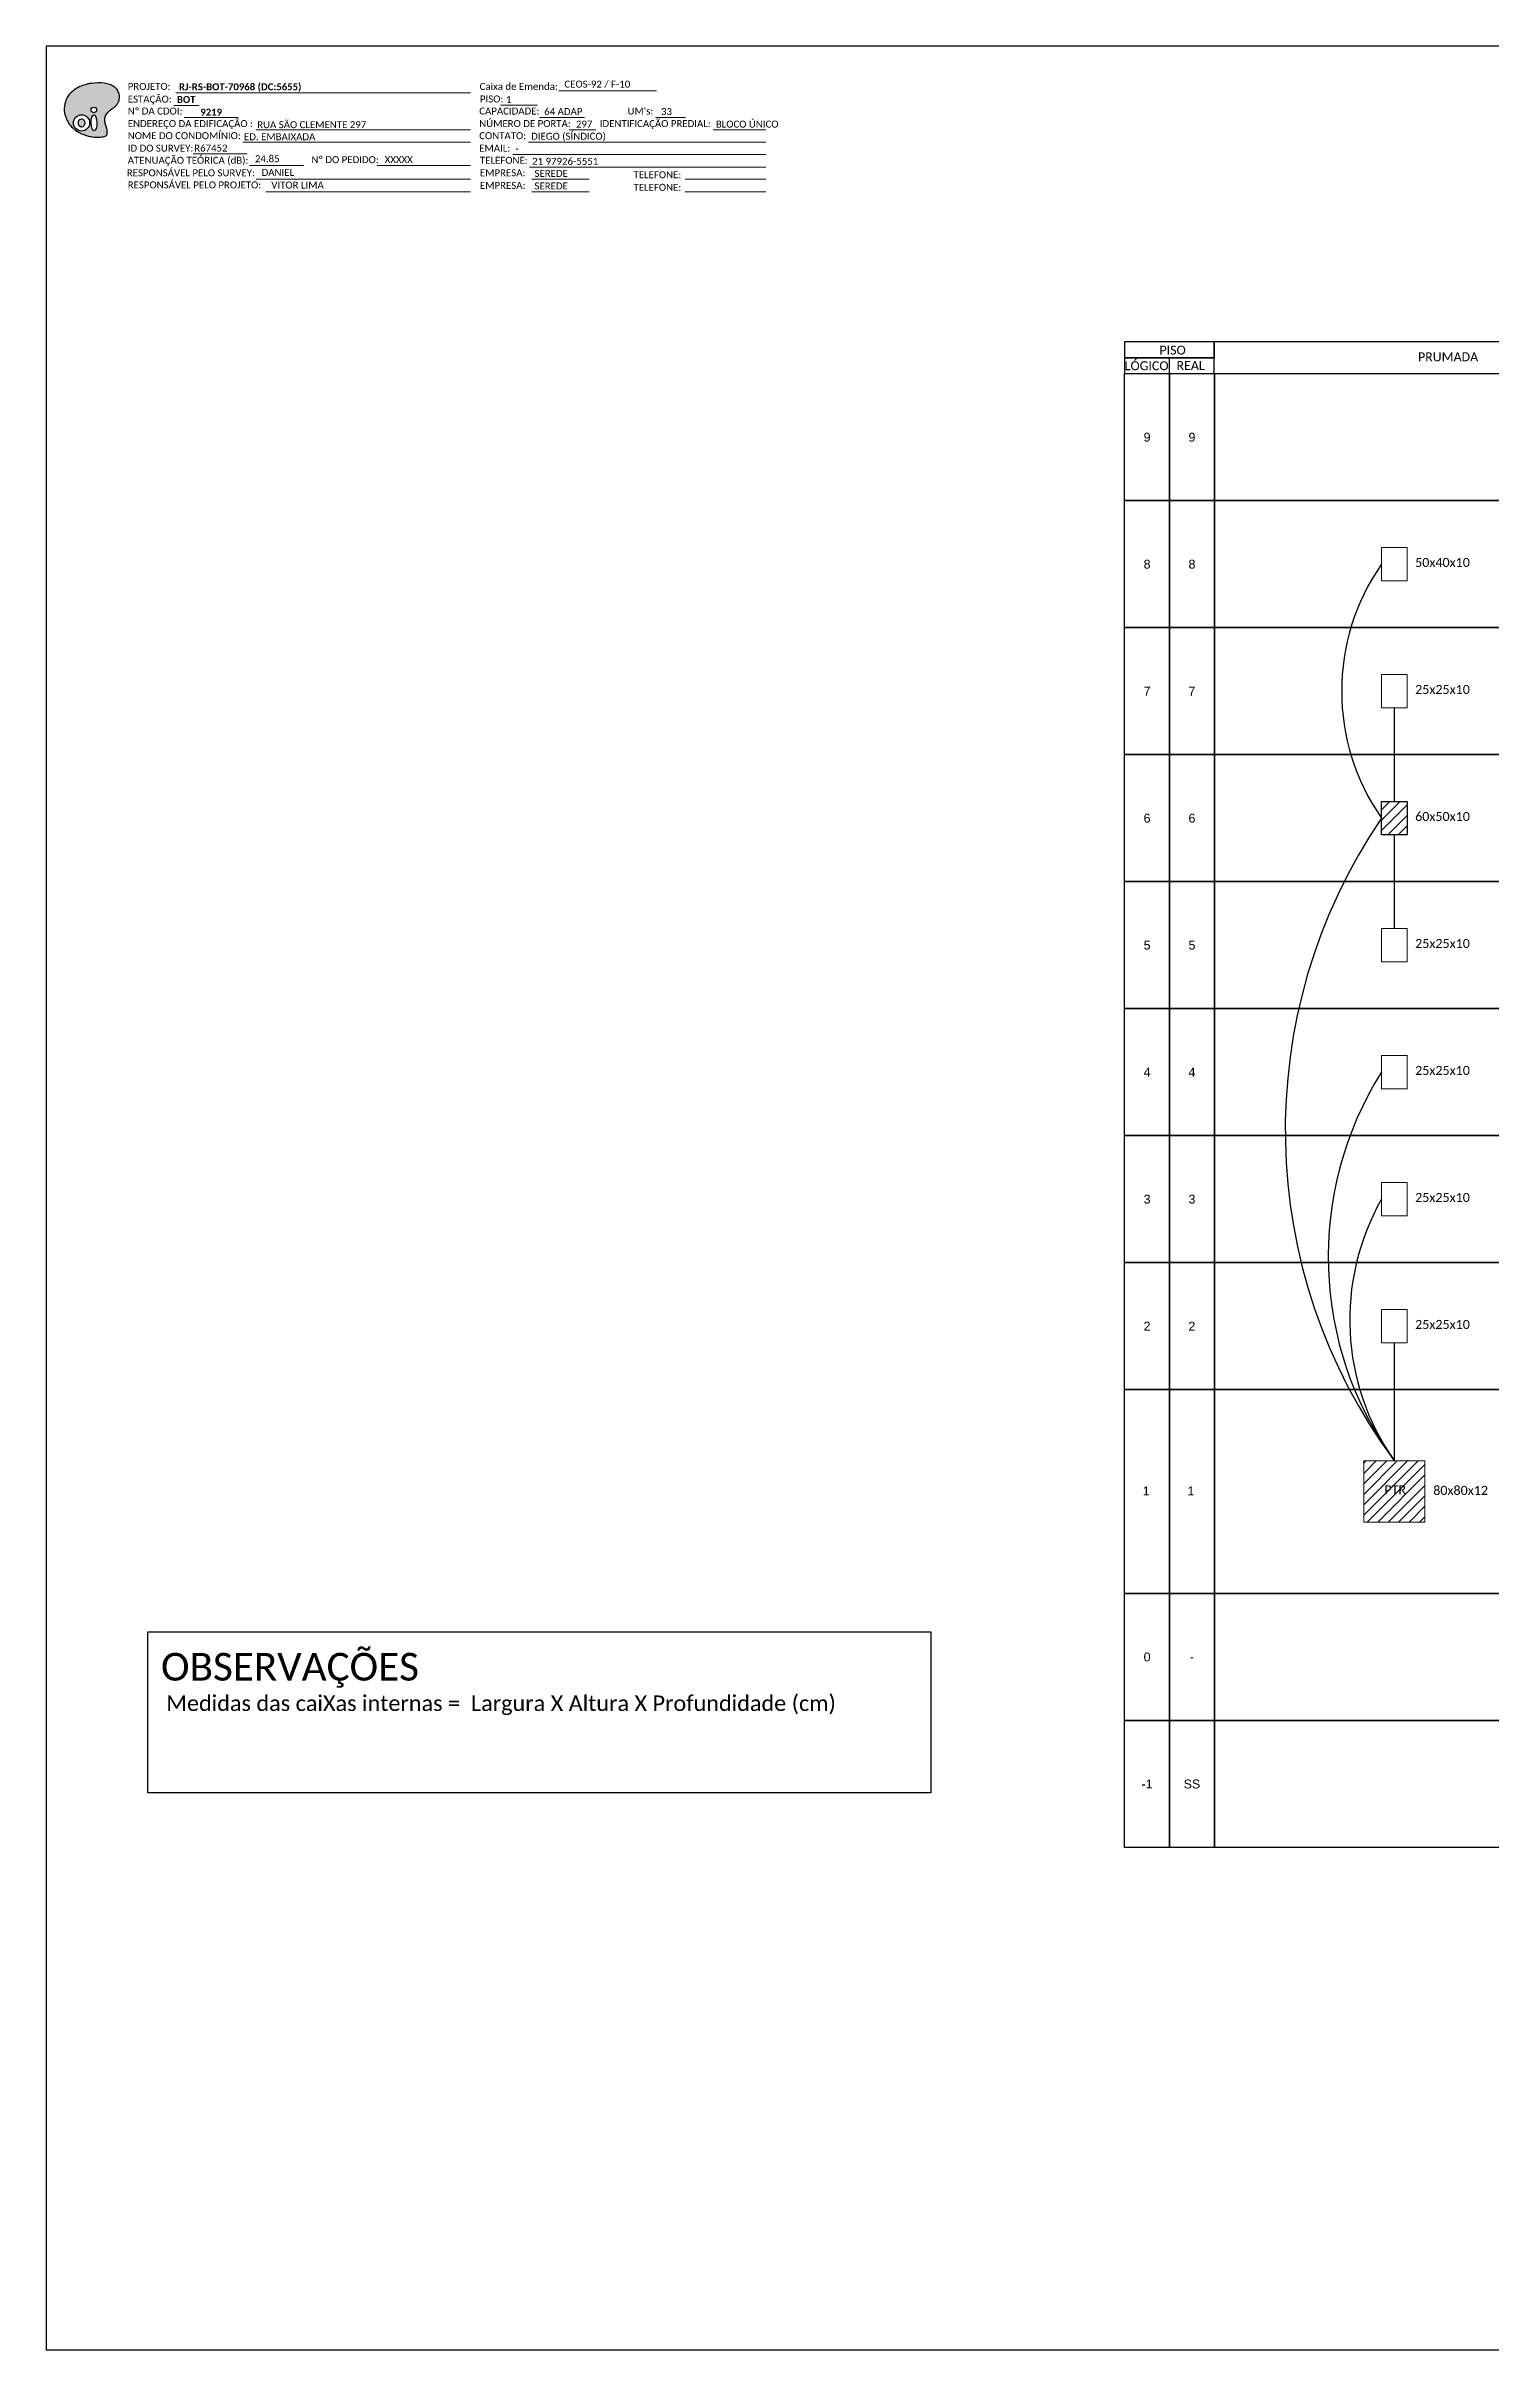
# Model space of a CAD drawing. Extents: x -89 to 749, y 705 to 1299.
# Drawn here: x -89 to 284, y 705 to 1299 of the extents above; entities that cross this region are included whole.
import ezdxf
from ezdxf.enums import TextEntityAlignment as Align

# ---------------------------------------------------------------- set-up
doc = ezdxf.new("R2010")
doc.units = 0
doc.styles.add('ARIAL', font='arial.ttf')
doc.styles.add('WMF-Calibri0', font='calibri.ttf')
doc.styles.add('WMF-Calibri1', font='calibrib.ttf')

# ---------------------------------------------------------------- blocks, each defined once
blk = doc.blocks.new('OI')
h = blk.add_hatch(color=40)
edge = h.paths.add_edge_path()
edge.add_spline(control_points=[(4.35, -0.67), (3.92, -0.99), (3.26, -1.5), (2.81, -2.59), (2.9, -3.5), (3.06, -4.27), (3.31, -4.85), (3.37, -5.39), (3.4, -5.88), (3.2, -6.4), (2.54, -6.61), (1.65, -6.63), (0.55, -6.67), (-0.56, -6.42), (-1.61, -6.14), (-2.77, -5.61), (-3.92, -4.77), (-4.89, -3.7), (-5.34, -2.65), (-5.6, -1.94), (-5.85, -0.96), (-5.71, 0.47), (-5.1, 2.02), (-4.14, 3.02), (-3.3, 3.61), (-2.37, 4.16), (-1.36, 4.44), (-0.56, 4.7), (0.79, 4.85), (2.24, 4.97), (3.79, 4.57), (4.67, 4.21), (5.44, 3.65), (5.76, 2.99), (6.03, 2.21), (6.01, 1.46), (5.72, 0.64), (5.31, 0.08), (4.88, -0.38), (4.51, -0.55), (4.35, -0.67)], knot_values=[0, 0, 0, 0, 1.60434, 2.417191, 3.427595, 4.282808, 4.776746, 5.304182, 5.888771, 6.258406, 6.858137, 7.79129, 8.986195, 10.124242, 11.187857, 12.242908, 13.953784, 15.414161, 16.515391, 17.349188, 17.675853, 19.552021, 21.515531, 22.568638, 23.63245, 24.621084, 25.782718, 26.745347, 27.142653, 29.870543, 31.004649, 31.921532, 32.709589, 33.801391, 34.042471, 35.192333, 35.971461, 36.628871, 37.254359, 37.836911, 37.836911, 37.836911, 37.836911], degree=3, periodic=0)
h.paths.add_polyline_path([(1.13, -0.87, -1), (-0.04, -0.87, -1)], flags=16)
edge = h.paths.add_edge_path(flags=16)
edge.add_ellipse((0.56, -3.59), major_axis=(-0.02, 1.71), ratio=0.361305, start_angle=0, end_angle=360)
h.paths.add_polyline_path([(-0.36, -3.62, -1), (-3.8, -3.62, -1)], flags=16)
edge = h.paths.add_edge_path(flags=0)
edge.add_ellipse((-2.08, -3.62), major_axis=(0, 0.885), ratio=0.758294, start_angle=0, end_angle=360)
at = {"color": 40}
for centre, radius in [((-2.08, -3.62), 1.72), ((0.54, -0.87), 0.587)]:
    blk.add_circle(centre, radius, dxfattribs=at)
blk.add_ellipse((-2.08, -3.62), major_axis=(0, 0.885), ratio=0.758294, start_param=-3.141592653589792, end_param=3.141592653589792, dxfattribs=at)
blk.add_ellipse((0.56, -3.59), major_axis=(-0.02, 1.71), ratio=0.361305, dxfattribs=at)
at = {"color": 40, "start_tangent": (-0.800898, -0.598801), "end_tangent": (-0.800898, -0.598801)}
blk.add_spline([(4.35, -0.67), (3.2, -1.78), (2.9, -2.54), (2.92, -3.55), (3.12, -4.38), (3.28, -4.85), (3.37, -5.37), (3.35, -5.95), (3.2, -6.29), (2.66, -6.55), (1.73, -6.63), (0.54, -6.62), (-0.58, -6.41), (-1.6, -6.11), (-2.56, -5.67), (-3.95, -4.67), (-4.89, -3.56), (-5.37, -2.56), (-5.64, -1.78), (-5.72, -1.46), (-5.63, 0.42), (-4.84, 2.22), (-4.13, 2.99), (-3.27, 3.62), (-2.4, 4.09), (-1.3, 4.47), (-0.37, 4.72), (0.02, 4.77), (2.75, 4.8), (3.85, 4.53), (4.69, 4.16), (5.31, 3.68), (5.85, 2.73), (5.93, 2.5), (5.94, 1.35), (5.67, 0.62), (5.29, 0.08), (4.84, -0.36), (4.35, -0.67)], degree=3, dxfattribs=at)
blk = doc.blocks.new('CARIMBO')
at = {"color": 7, "lineweight": 0}
for points in [[(35.66, -16.79), (111.64, -16.79)], [(134.48, -16.3), (159.61, -16.3)], [(35.15, -20.06), (41.7, -20.06)], [(37.81, -23.14), (51.75, -23.14)], [(119.43, -20.02), (128.92, -20.02)], [(129.48, -23.14), (141.1, -23.14)], [(159.42, -23.14), (167.09, -23.14)], [(52.97, -29.48), (111.64, -29.48)], [(56.38, -26.37), (111.64, -26.37)], [(126.6, -29.48), (187.83, -29.48)], [(137.07, -26.37), (144.01, -26.37)], [(174.24, -26.37), (187.8, -26.37)], [(40.13, -32.55), (54.07, -32.55)], [(54.67, -35.52), (68.61, -35.52)], [(122.56, -32.72), (187.83, -32.72)], [(56.38, -39.07), (111.64, -39.07)], [(126.84, -35.96), (187.83, -35.96)], [(127.45, -39.07), (142.25, -39.07)], [(167.06, -39.07), (187.83, -39.07)], [(58.87, -42.31), (111.64, -42.31)], [(127.45, -42.31), (142.25, -42.31)], [(167.06, -42.31), (187.83, -42.31)]]:
    blk.add_lwpolyline(points, dxfattribs=at)
at = {"color": 7, "xscale": 1.213923925163967, "yscale": 1.213923925163967, "zscale": 1.213923925163967, "rotation": 0.1532896023949059}
blk.add_blockref('OI', (13.86, -20.16), dxfattribs=at)
at = {"color": 7, "lineweight": 0, "style": 'WMF-Calibri0'}
for s, height, p in [('PROJETO:', 1.793, (23.26, -16.04)), ('ESTAÇÃO:', 1.793, (23.26, -19.32)), ('Caixa de Emenda:', 1.7927, (114.02, -16.04)), ('PISO:', 1.793, (114.09, -19.28)), ('ENDEREÇO DA EDIFICAÇÃO :', 1.7927, (23.26, -25.63)), ('Nº DA CDOI:', 1.7927, (23.26, -22.39)), ('CAPACIDADE:', 1.7927, (113.91, -22.39)), ('NÚMERO DE PORTA:', 1.7927, (113.91, -25.63)), ('IDENTIFICAÇÃO PREDIAL:', 1.7927, (144.99, -25.63)), ("UM's:", 1.793, (152.15, -22.39)), ('NOME DO CONDOMÍNIO:', 1.7927, (23.26, -28.74)), ('CONTATO:', 1.793, (113.91, -28.74)), ('ATENUAÇÃO TEÓRICA (dB):', 1.7927, (23.26, -35.09)), ('ID DO SURVEY:', 1.7927, (23.26, -31.97)), ('EMAIL:', 1.793, (113.91, -31.97)), ('TELEFONE:', 1.793, (114.09, -35.09)), ('RESPONSÁVEL PELO SURVEY:', 1.7927, (23.02, -38.32)), ('RESPONSÁVEL PELO PROJETO:', 1.7927, (23.26, -41.44)), ('EMPRESA:', 1.793, (114.09, -38.32)), ('EMPRESA:', 1.793, (114.09, -41.56)), ('TELEFONE:', 1.793, (153.7, -38.83)), ('TELEFONE:', 1.793, (153.7, -42.06))]:
    blk.add_text(s, height=height, dxfattribs=at).set_placement(p)
at = {"color": 7, "lineweight": 0, "flags": 8}
for tag, p, style in [('EST', (35.94, -19.41), 'WMF-Calibri1'), ('PROJ', (36.46, -16.13), 'WMF-Calibri1'), ('PISO_PTR', (120.78, -19.42), 'WMF-Calibri0'), ('CEOS-XX', (135.87, -15.46), 'WMF-Calibri0'), ('CAPAC.', (130.66, -22.52), 'WMF-Calibri0'), ("UC'S", (160.78, -22.54), 'WMF-Calibri0'), ('NOME_DO_COND.', (53.23, -29.02), 'WMF-Calibri0'), ('LOGRADOURO', (56.65, -25.91), 'WMF-Calibri0'), ('NOME_DO_CONTATO', (127.3, -28.89), 'WMF-Calibri0'), ('N°', (138.85, -25.77), 'WMF-Calibri0'), ('N°PREDIO', (174.94, -25.77), 'WMF-Calibri0'), ('_ID_', (40.39, -31.94), 'WMF-Calibri0'), ('O_POTEN', (56.06, -34.68), 'WMF-Calibri0'), ('EMAIL', (123.26, -32.12), 'WMF-Calibri0'), ('TELEFONE', (127.55, -35.36), 'WMF-Calibri0'), ('RES_SURVEY', (57.78, -38.23), 'WMF-Calibri0'), ('RES_PROJ', (60.27, -41.47), 'WMF-Calibri0'), ('EMP_RESP_SURVEY', (128.16, -38.47), 'WMF-Calibri0'), ('EMP_RESP_PROJ', (128.16, -41.71), 'WMF-Calibri0'), ('CONT_RESP_SURVEY', (167.76, -38.47), 'WMF-Calibri0'), ('CONT_RESP_PROJ', (167.76, -41.71), 'WMF-Calibri0')]:
    blk.add_attdef(tag, p, '', height=1.79, dxfattribs=dict(at, style=style))
at = {"color": 7, "lineweight": 0, "style": 'WMF-Calibri1', "flags": 8}
blk.add_attdef("N° CDO'S", text='', height=1.79, dxfattribs=at).set_placement((44.78, -22.68), align=Align.CENTER)

msp = doc.modelspace()

# ---------------------------------------------------------------- hatches: boundary and pattern name
h = msp.add_hatch()
h.set_pattern_fill('ANSI31', color=1, scale=0.6)
h.set_pattern_definition([(45, (-962.8738, 0), (-1.3470384, 1.3470384), [])])
h.paths.add_polyline_path([(261.73, 1104.27), (255.11, 1104.27), (255.11, 1095.65), (261.73, 1095.65)])
h = msp.add_hatch()
h.set_pattern_fill('ANSI31', color=1, scale=0.6)
h.set_pattern_definition([(45, (-526.0867, 3605.497), (-1.3470384, 1.3470384), [])])
h.paths.add_polyline_path([(266.32, 918.43), (266.32, 934.24), (250.52, 934.24), (250.52, 918.43)])
h.paths.add_polyline_path([(255.25, 925.07), (262.06, 925.07), (262.06, 928.54), (255.25, 928.54)], flags=24)

# ---------------------------------------------------------------- linework, layer by layer
for points in [[(-89.32, 705.02), (749.25, 705.02), (749.25, 1299.02), (-89.32, 1299.02), (-89.32, 705.02)], [(200.4, 1214.57), (200.4, 1218.68)], [(211.97, 1214.57), (480.34, 1214.57), (480.34, 1222.79), (211.97, 1222.79), (211.97, 1222.79), (211.97, 1218.68)]]:
    msp.add_lwpolyline(points)
at = {"color": 7, "lineweight": 0}
msp.add_lwpolyline([(-4.01, 1268.26), (20.14, 1268.26)], dxfattribs=at)
for points in [[(188.82, 1218.68), (211.97, 1218.68), (211.97, 1222.79), (188.82, 1222.79)], [(188.82, 1214.57), (211.97, 1214.57), (211.97, 1218.68), (188.82, 1218.68)], [(188.86, 1214.57), (200.43, 1214.57), (200.43, 1181.82), (188.86, 1181.82)], [(200.43, 1214.57), (212, 1214.57), (212, 1181.82), (200.43, 1181.82)], [(212, 1214.57), (445.62, 1214.57), (445.62, 1181.82), (212, 1181.82)], [(188.86, 1181.82), (200.43, 1181.82), (200.43, 1149.08), (188.86, 1149.08)], [(200.43, 1181.82), (212, 1181.82), (212, 1149.08), (200.43, 1149.08)], [(212, 1181.82), (445.62, 1181.82), (445.62, 1149.08), (212, 1149.08)], [(188.86, 1149.08), (200.43, 1149.08), (200.43, 1116.33), (188.86, 1116.33)], [(200.43, 1149.08), (212, 1149.08), (212, 1116.33), (200.43, 1116.33)], [(212, 1149.08), (445.62, 1149.08), (445.62, 1116.33), (212, 1116.33)], [(188.86, 1116.33), (200.43, 1116.33), (200.43, 1083.59), (188.86, 1083.59)], [(200.43, 1116.33), (212, 1116.33), (212, 1083.59), (200.43, 1083.59)], [(212, 1116.33), (445.62, 1116.33), (445.62, 1083.59), (212, 1083.59)], [(188.86, 1083.59), (200.43, 1083.59), (200.43, 1050.85), (188.86, 1050.85)], [(200.43, 1083.59), (212, 1083.59), (212, 1050.85), (200.43, 1050.85)], [(212, 1083.59), (445.62, 1083.59), (445.62, 1050.85), (212, 1050.85)], [(188.86, 1050.85), (200.43, 1050.85), (200.43, 1018.1), (188.86, 1018.1)], [(200.43, 1050.85), (212, 1050.85), (212, 1018.1), (200.43, 1018.1)], [(212, 1050.85), (445.62, 1050.85), (445.62, 1018.1), (212, 1018.1)], [(188.86, 1018.1), (200.43, 1018.1), (200.43, 985.36), (188.86, 985.36)], [(200.43, 1018.1), (212, 1018.1), (212, 985.36), (200.43, 985.36)], [(212, 1018.1), (445.62, 1018.1), (445.62, 985.36), (212, 985.36)], [(188.86, 985.36), (200.43, 985.36), (200.43, 952.62), (188.86, 952.62)], [(200.43, 985.36), (212, 985.36), (212, 952.62), (200.43, 952.62)], [(212, 985.36), (445.62, 985.36), (445.62, 952.62), (212, 952.62)], [(188.86, 952.62), (200.43, 952.62), (200.43, 900.06), (188.86, 900.06)], [(200.43, 952.62), (212, 952.62), (212, 900.06), (200.43, 900.06)], [(212, 952.62), (445.62, 952.62), (445.62, 900.06), (212, 900.06)], [(188.86, 900.06), (200.43, 900.06), (200.43, 867.32), (188.86, 867.32)], [(200.43, 900.06), (212, 900.06), (212, 867.32), (200.43, 867.32)], [(212, 900.06), (445.62, 900.06), (445.62, 867.32), (212, 867.32)], [(188.86, 867.32), (200.43, 867.32), (200.43, 834.57), (188.86, 834.57)], [(200.43, 867.32), (212, 867.32), (212, 834.57), (200.43, 834.57)], [(212, 867.32), (445.62, 867.32), (445.62, 834.57), (212, 834.57)]]:
    msp.add_lwpolyline(points, close=True)
at = {"color": 0, "lineweight": 0}
for points in [[(255.11, 1169.76), (261.73, 1169.76), (261.73, 1161.14), (255.11, 1161.14)], [(255.11, 1137.02), (261.73, 1137.02), (261.73, 1128.4), (255.11, 1128.4)], [(255.11, 1071.53), (261.73, 1071.53), (261.73, 1062.91), (255.11, 1062.91)], [(255.11, 1038.78), (261.73, 1038.78), (261.73, 1030.16), (255.11, 1030.16)], [(255.11, 1006.04), (261.73, 1006.04), (261.73, 997.42), (255.11, 997.42)], [(255.11, 973.3), (261.73, 973.3), (261.73, 964.68), (255.11, 964.68)]]:
    msp.add_lwpolyline(points, close=True, dxfattribs=at)
at = {"color": 3}
for points in [[(258.42, 1104.27), (258.42, 1128.4)], [(258.42, 1071.53), (258.42, 1095.65)], [(258.42, 934.24), (258.42, 964.68)]]:
    msp.add_lwpolyline(points, dxfattribs=at)
at = {"color": 1}
msp.add_lwpolyline([(255.11, 1104.27), (261.73, 1104.27), (261.73, 1095.65), (255.11, 1095.65)], close=True, dxfattribs=at)
at = {"color": 1, "lineweight": 0}
msp.add_lwpolyline([(250.52, 934.24), (266.32, 934.24), (266.32, 918.43), (250.52, 918.43)], close=True, dxfattribs=at)
at = {"color": 7}
msp.add_lwpolyline([(-63.08, 890.21), (138.9, 890.21), (138.9, 848.65), (-63.08, 848.65)], close=True, dxfattribs=at)
at = {"color": 3}
for centre, radius, start, end in [((302.19, 1132.71), 57.35, 145.18355, 214.81645), ((373.3, 1019.43), 143.02, 145.73054, 216.55865), ((331.01, 986.81), 89.63, 147.87303, 215.9109), ((310.15, 970.6), 63.23, 150.51102, 215.10625)]:
    msp.add_arc(centre, radius, start, end, dxfattribs=at)
for p in [(188.86, 1181.82), (188.86, 1149.08), (188.86, 1116.33), (188.86, 1083.59), (188.86, 1050.85), (188.86, 1018.1), (188.86, 985.36), (188.86, 952.62), (188.86, 900.06), (188.86, 867.32)]:
    msp.add_point(p)

# ---------------------------------------------------------------- block references
ref = msp.add_blockref('CARIMBO', (-91.51, 1303.77))
ref.add_attrib('PROJ', 'RJ-RS-BOT-70968 (DC:5655)', (-55.05, 1287.63), dxfattribs={"color": 7, "lineweight": 0, "height": 1.7927, "style": 'WMF-Calibri1'})
ref.add_attrib('EST', 'BOT', (-55.57, 1284.35), dxfattribs={"color": 7, "lineweight": 0, "height": 1.793, "style": 'WMF-Calibri1'})
ref.add_attrib("N° CDO'S", '9219', dxfattribs={"color": 7, "lineweight": 0, "height": 1.793, "style": 'WMF-Calibri1'}).set_placement((-46.73, 1281.09), align=Align.CENTER)
ref.add_attrib('LOGRADOURO', 'RUA SÃO CLEMENTE 297', (-34.86, 1277.86), dxfattribs={"color": 7, "lineweight": 0, "height": 1.7927, "style": 'WMF-Calibri0'})
ref.add_attrib('NOME_DO_COND.', 'ED. EMBAIXADA', (-38.28, 1274.74), dxfattribs={"color": 7, "lineweight": 0, "height": 1.7927, "style": 'WMF-Calibri0'})
ref.add_attrib('_ID_', 'R67452', (-51.11, 1271.83), dxfattribs={"color": 7, "lineweight": 0, "height": 1.793, "style": 'WMF-Calibri0'})
ref.add_attrib('O_POTEN', '24,85 ', (-35.45, 1269.09), dxfattribs={"color": 7, "lineweight": 0, "height": 1.793, "style": 'WMF-Calibri0'})
ref.add_attrib('RES_SURVEY', 'DANIEL', (-33.73, 1265.54), dxfattribs={"color": 7, "lineweight": 0, "height": 1.793, "style": 'WMF-Calibri0'})
ref.add_attrib('RES_PROJ', 'VITOR LIMA', (-31.24, 1262.3), dxfattribs={"color": 7, "lineweight": 0, "height": 1.793, "style": 'WMF-Calibri0'})
ref.add_attrib('CEOS-XX', 'CEOS-92 / F-10', (44.36, 1288.31), dxfattribs={"color": 7, "lineweight": 0, "height": 1.7927, "style": 'WMF-Calibri0'})
ref.add_attrib('CAPAC.', '64 ADAP', (39.15, 1281.25), dxfattribs={"color": 7, "lineweight": 0, "height": 1.793, "style": 'WMF-Calibri0'})
ref.add_attrib("UC'S", '33', (69.27, 1281.23), dxfattribs={"color": 7, "lineweight": 0, "height": 1.793, "style": 'WMF-Calibri0'})
ref.add_attrib('PISO_PTR', '1', (29.28, 1284.34), dxfattribs={"color": 7, "lineweight": 0, "height": 1.79, "style": 'WMF-Calibri0'})
ref.add_attrib('N°', '297', (47.34, 1278), dxfattribs={"color": 7, "lineweight": 0, "height": 1.793, "style": 'WMF-Calibri0'})
ref.add_attrib('N°PREDIO', 'BLOCO ÚNICO', (83.43, 1278), dxfattribs={"color": 7, "lineweight": 0, "height": 1.7927, "style": 'WMF-Calibri0'})
ref.add_attrib('NOME_DO_CONTATO', 'DIEGO (SÍNDICO)', (35.79, 1274.88), dxfattribs={"color": 7, "lineweight": 0, "height": 1.7927, "style": 'WMF-Calibri0'})
ref.add_attrib('EMAIL', '-', (31.75, 1271.65), dxfattribs={"color": 7, "lineweight": 0, "height": 1.79, "style": 'WMF-Calibri0'})
ref.add_attrib('TELEFONE', '21 97926-5551', (36.04, 1268.41), dxfattribs={"color": 7, "lineweight": 0, "height": 1.7927, "style": 'WMF-Calibri0'})
ref.add_attrib('EMP_RESP_SURVEY', 'SEREDE', (36.65, 1265.3), dxfattribs={"color": 7, "lineweight": 0, "height": 1.793, "style": 'WMF-Calibri0'})
ref.add_attrib('EMP_RESP_PROJ', 'SEREDE', (36.65, 1262.06), dxfattribs={"color": 7, "lineweight": 0, "height": 1.793, "style": 'WMF-Calibri0'})

# ---------------------------------------------------------------- texts
at = {"color": 7, "lineweight": 0, "style": 'WMF-Calibri0'}
msp.add_text('Nº DO PEDIDO:', height=1.7927, dxfattribs=at).set_placement((-20.88, 1268.84))
at = {"style": 'WMF-Calibri0'}
for s, height, p in [('  LÓGICO', 2.3, (187.24, 1215.46)), ('     PISO', 2.3, (193.79, 1219.49)), ('    REAL', 2.3, (199, 1215.51)), ('PRUMADA', 2.3, (264.53, 1217.75)), ('50x40x10', 2.317, (263.79, 1164.73)), ('25x25x10', 2.317, (263.79, 1131.99)), ('60x50x10', 2.317, (263.79, 1099.24)), ('25x25x10', 2.317, (263.79, 1066.5)), ('25x25x10', 2.317, (263.79, 1033.76)), ('25x25x10', 2.317, (263.79, 1001.01)), ('25x25x10', 2.317, (263.79, 968.27)), ('PTR', 2.317, (255.83, 925.66)), ('80x80x12', 2.317, (268.46, 925.48))]:
    msp.add_text(s, height=height, dxfattribs=at).set_placement(p)
at = {"style": 'ARIAL'}
for s, p in [('9', (194.65, 1198.19)), ('9', (206.22, 1198.19)), ('8', (194.65, 1165.45)), ('8', (206.22, 1165.45)), ('7', (194.65, 1132.71)), ('7', (206.22, 1132.71)), ('6', (194.65, 1099.96)), ('6', (206.22, 1099.96)), ('5', (194.65, 1067.22)), ('5', (206.22, 1067.22)), ('4', (194.65, 1034.47)), ('4', (206.22, 1034.47)), ('3', (194.65, 1001.73)), ('3', (206.22, 1001.73)), ('2', (194.65, 968.99)), ('2', (206.22, 968.99)), ('1', (194.4, 926.49)), ('1', (205.97, 926.49)), ('0', (194.65, 883.69)), ('-', (206.22, 883.69)), ('-1', (194.65, 850.94)), ('SS', (206.22, 850.94))]:
    msp.add_text(s, height=2.3, dxfattribs=at).set_placement(p, align=Align.MIDDLE_CENTER)
at = {"color": 7, "style": 'WMF-Calibri0'}
msp.add_text('OBSERVAÇÕES', height=7.1308, dxfattribs=at).set_placement((-59.67, 877.6))
at = {"color": 7, "insert": (-58.31, 873.76), "char_height": 4, "width": 658.8434, "attachment_point": 1, "style": 'WMF-Calibri0'}
msp.add_mtext('Medidas das caiXas internas =  Largura X Altura X Profundidade (cm)', dxfattribs=at)
at = {"color": 7, "lineweight": 0, "style": 'WMF-Calibri0', "flags": 8}
msp.add_attdef('XXXXX', (-1.97, 1268.87), '', height=1.79, dxfattribs=at)

doc.saveas('drawing.dxf')
